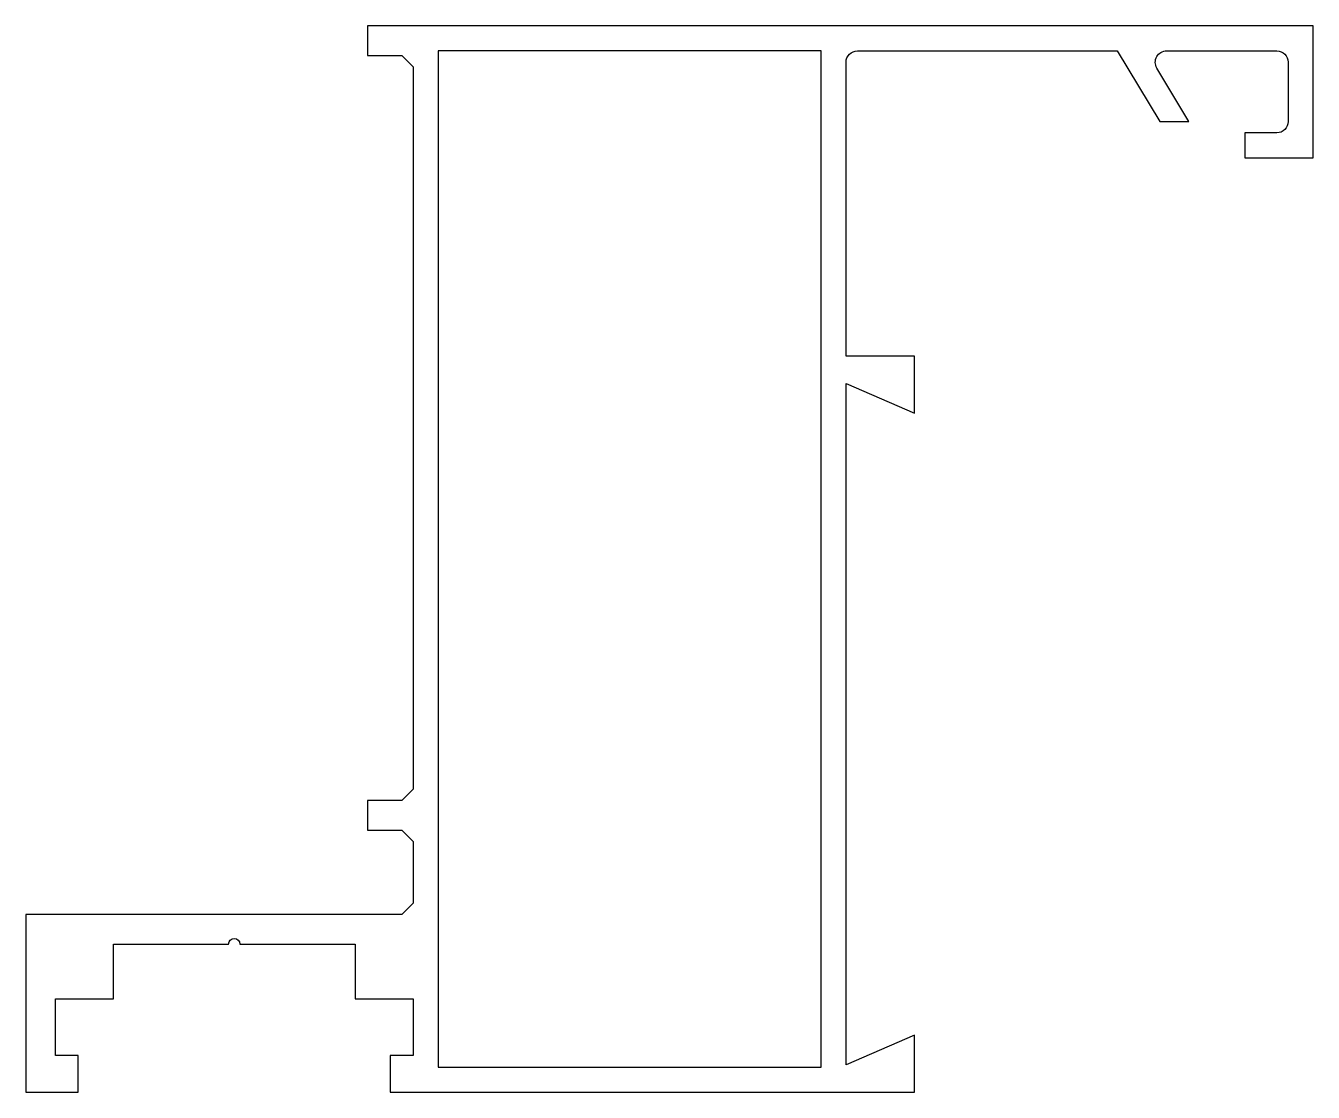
# Model space of a CAD drawing. Extents: x 138.6 to 195.1, y 192.2 to 239.
import ezdxf

# ---------------------------------------------------------------- set-up
doc = ezdxf.new("R2010")
doc.units = 0
doc.layers.get('0').update_dxf_attribs({"linetype": 'CONTINUOUS'})

msp = doc.modelspace()

# ---------------------------------------------------------------- linework, layer by layer
msp.add_lwpolyline([(153.085, 198.657), (153.085, 196.257), (155.636, 196.257), (155.636, 193.767), (154.633, 193.767), (154.633, 192.157), (177.636, 192.157), (177.636, 194.657), (174.636, 193.357), (174.636, 205.357), (174.636, 206.557), (174.636, 223.257), (177.636, 221.957), (177.636, 224.457), (174.636, 224.457), (174.636, 237.357, -0.414214), (175.136, 237.857), (186.536, 237.857), (188.399, 234.757), (189.682, 234.757), (188.275, 237.1, -0.583183), (188.703, 237.857), (193.536, 237.857, -0.414214), (194.036, 237.357), (194.036, 234.757, -0.414214), (193.536, 234.257), (192.136, 234.257), (192.136, 233.157), (195.136, 233.157), (195.136, 238.957), (153.636, 238.957), (153.636, 237.657), (155.136, 237.657), (155.636, 237.157), (155.636, 205.457), (155.136, 204.957), (153.636, 204.957), (153.636, 203.657), (155.136, 203.657), (155.636, 203.157), (155.636, 200.457), (155.136, 199.957), (138.636, 199.957), (138.636, 192.157), (140.938, 192.157), (140.938, 193.767), (139.936, 193.767), (139.936, 196.257), (142.486, 196.257), (142.486, 198.657), (147.536, 198.657, -1), (148.036, 198.657)], format="xyb", close=True)
msp.add_lwpolyline([(173.536, 237.857), (156.736, 237.857), (156.736, 193.257), (173.536, 193.257)], close=True)

doc.saveas('drawing.dxf')
